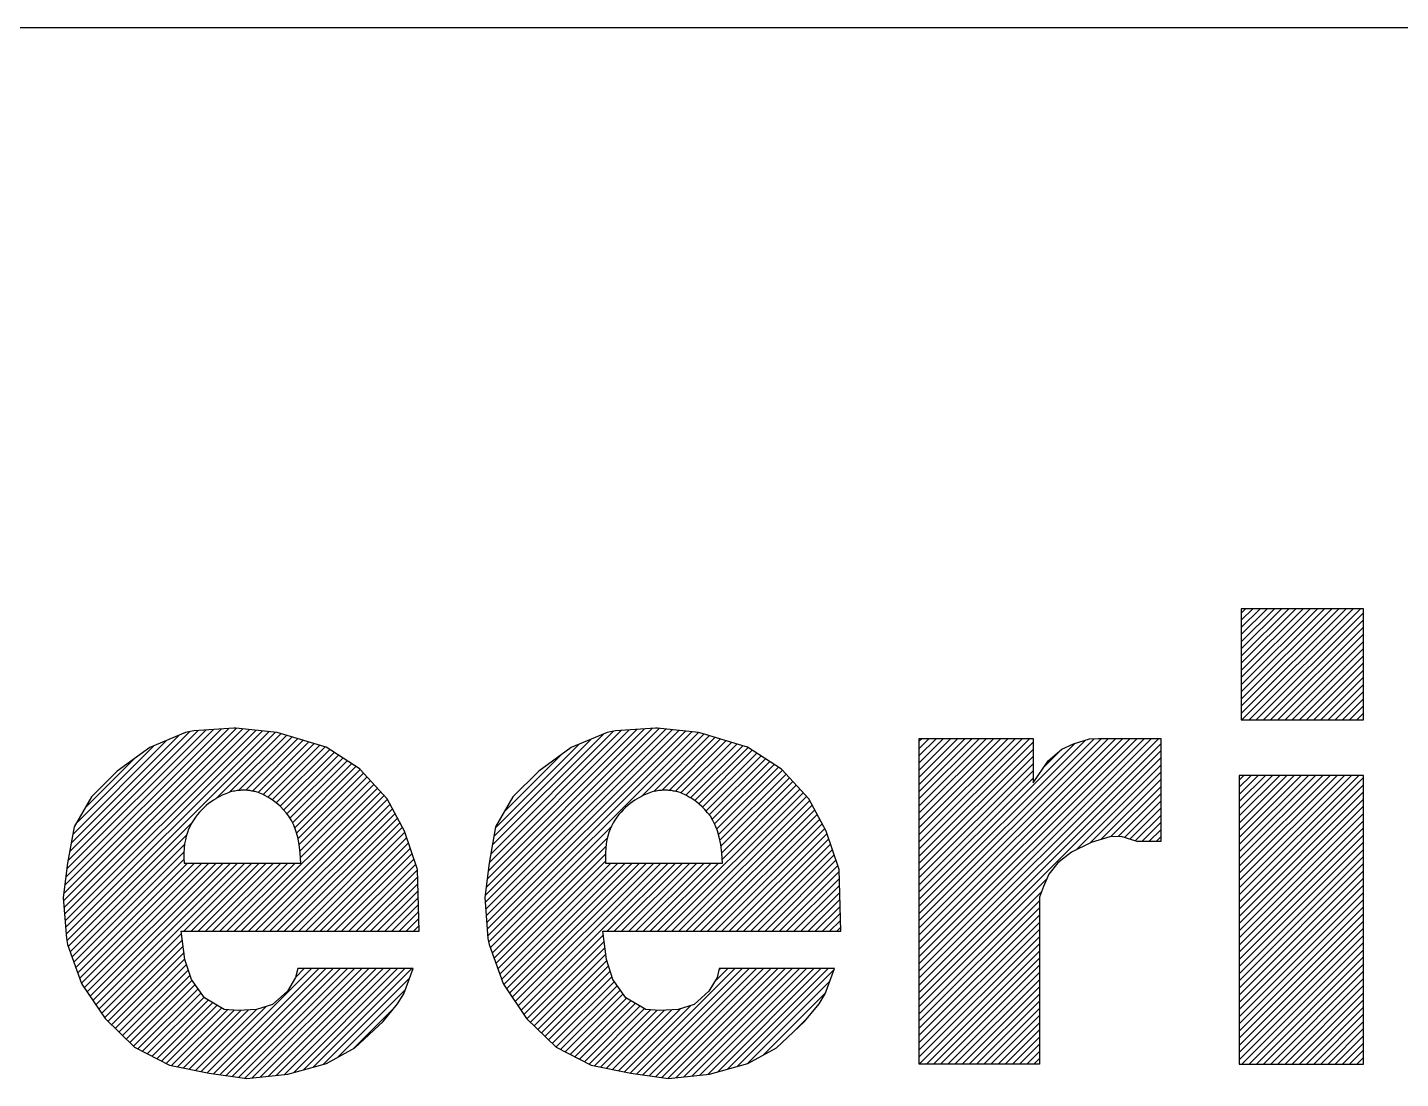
# Model space of a CAD drawing. Header units: millimetres. Extents: x 970 to 1780, y -2028 to -1450.
# Drawn here: x 1702.94 to 1717.32, y -1930.68 to -1919.66 of the extents above; entities that cross this region are included whole.
import ezdxf

# ---------------------------------------------------------------- set-up
doc = ezdxf.new("R2010")
doc.units = ezdxf.units.MM
doc.header["$LTSCALE"] = 7
doc.layers.add('DWGLMT', color=6, linetype='Continuous')

msp = doc.modelspace()

# ---------------------------------------------------------------- linework, layer by layer
at = {"color": 0, "linetype": 'Continuous'}
for p, q in [((1715.65, -1926.476), (1716.372, -1925.754)), ((1715.65, -1926.401), (1716.297, -1925.754)), ((1715.65, -1926.326), (1716.222, -1925.754)), ((1715.65, -1926.25), (1716.147, -1925.754)), ((1715.65, -1926.175), (1716.072, -1925.754)), ((1715.65, -1926.1), (1715.997, -1925.754)), ((1715.65, -1926.025), (1715.922, -1925.754)), ((1715.65, -1925.95), (1715.847, -1925.754)), ((1715.65, -1925.875), (1715.771, -1925.754)), ((1715.65, -1925.8), (1715.696, -1925.754)), ((1715.65, -1926.551), (1716.448, -1925.754)), ((1715.65, -1926.626), (1716.523, -1925.754)), ((1715.65, -1926.701), (1716.598, -1925.754)), ((1715.65, -1926.776), (1716.673, -1925.754)), ((1715.65, -1926.851), (1716.748, -1925.754)), ((1715.658, -1926.919), (1716.823, -1925.754)), ((1715.733, -1926.919), (1716.898, -1925.754)), ((1715.808, -1926.919), (1716.931, -1925.796)), ((1715.883, -1926.919), (1716.931, -1925.871)), ((1715.958, -1926.919), (1716.931, -1925.946)), ((1716.034, -1926.919), (1716.931, -1926.021)), ((1716.109, -1926.919), (1716.931, -1926.096)), ((1716.184, -1926.919), (1716.931, -1926.171)), ((1716.259, -1926.919), (1716.931, -1926.247)), ((1716.334, -1926.919), (1716.931, -1926.322)), ((1716.409, -1926.919), (1716.931, -1926.397)), ((1716.484, -1926.919), (1716.931, -1926.472)), ((1716.56, -1926.919), (1716.931, -1926.547)), ((1716.635, -1926.919), (1716.931, -1926.622)), ((1716.71, -1926.919), (1716.931, -1926.697)), ((1716.785, -1926.919), (1716.931, -1926.772)), ((1716.86, -1926.919), (1716.931, -1926.848)), ((1703.319, -1928.815), (1705.126, -1927.008)), ((1703.321, -1928.738), (1705.049, -1927.01)), ((1703.324, -1928.885), (1705.194, -1927.015)), ((1703.329, -1928.955), (1705.263, -1927.022)), ((1703.332, -1928.652), (1704.969, -1927.015)), ((1703.335, -1929.025), (1705.331, -1927.029)), ((1703.34, -1929.094), (1705.399, -1927.036)), ((1703.343, -1928.566), (1704.889, -1927.02)), ((1703.345, -1929.164), (1705.467, -1927.043)), ((1703.353, -1928.48), (1704.809, -1927.025)), ((1703.353, -1929.232), (1705.535, -1927.05)), ((1703.366, -1928.392), (1704.729, -1927.03)), ((1703.382, -1928.301), (1704.641, -1927.042)), ((1703.398, -1928.21), (1704.527, -1927.081)), ((1704.918, -1927.742), (1705.598, -1927.062)), ((1705.058, -1927.677), (1705.656, -1927.079)), ((1707.732, -1928.76), (1709.482, -1927.009)), ((1707.734, -1928.833), (1709.557, -1927.009)), ((1707.739, -1928.903), (1709.625, -1927.016)), ((1707.743, -1928.674), (1709.402, -1927.014)), ((1707.744, -1928.972), (1709.693, -1927.023)), ((1707.75, -1929.042), (1709.762, -1927.03)), ((1707.754, -1928.588), (1709.322, -1927.019)), ((1707.755, -1929.112), (1709.83, -1927.037)), ((1707.76, -1929.182), (1709.898, -1927.044)), ((1707.764, -1928.502), (1709.242, -1927.024)), ((1707.77, -1929.247), (1709.966, -1927.051)), ((1707.775, -1928.415), (1709.162, -1927.028)), ((1707.792, -1928.324), (1709.079, -1927.036)), ((1707.808, -1928.233), (1708.973, -1927.068)), ((1709.374, -1927.718), (1710.026, -1927.066)), ((1709.498, -1927.67), (1710.084, -1927.084)), ((1703.415, -1928.118), (1704.398, -1927.135)), ((1703.442, -1928.016), (1704.269, -1927.188)), ((1705.152, -1927.658), (1705.713, -1927.097)), ((1705.229, -1927.656), (1705.771, -1927.114)), ((1705.296, -1927.664), (1705.829, -1927.132)), ((1705.357, -1927.679), (1705.886, -1927.149)), ((1705.409, -1927.701), (1705.944, -1927.167)), ((1705.458, -1927.728), (1706.001, -1927.184)), ((1705.504, -1927.757), (1706.059, -1927.202)), ((1705.547, -1927.789), (1706.106, -1927.23)), ((1707.824, -1928.141), (1708.844, -1927.121)), ((1707.841, -1928.05), (1708.716, -1927.175)), ((1709.586, -1927.656), (1710.142, -1927.101)), ((1709.661, -1927.657), (1710.199, -1927.119)), ((1709.726, -1927.667), (1710.257, -1927.136)), ((1709.784, -1927.684), (1710.314, -1927.154)), ((1709.835, -1927.708), (1710.372, -1927.171)), ((1709.883, -1927.735), (1710.43, -1927.189)), ((1709.929, -1927.765), (1710.486, -1927.208)), ((1709.971, -1927.798), (1710.531, -1927.237)), ((1712.278, -1929.622), (1714.787, -1927.113)), ((1712.278, -1929.547), (1714.712, -1927.113)), ((1712.278, -1929.472), (1714.637, -1927.113)), ((1712.278, -1929.397), (1714.562, -1927.113)), ((1712.278, -1929.322), (1714.487, -1927.113)), ((1712.278, -1929.247), (1714.412, -1927.113)), ((1712.278, -1929.172), (1714.337, -1927.113)), ((1712.278, -1929.097), (1714.261, -1927.113)), ((1712.278, -1929.021), (1714.186, -1927.113)), ((1712.278, -1928.27), (1713.435, -1927.113)), ((1712.278, -1928.195), (1713.36, -1927.113)), ((1712.278, -1928.12), (1713.285, -1927.113)), ((1712.278, -1928.045), (1713.21, -1927.113)), ((1712.278, -1927.97), (1713.134, -1927.113)), ((1712.278, -1927.894), (1713.059, -1927.113)), ((1712.278, -1927.819), (1712.984, -1927.113)), ((1712.278, -1927.744), (1712.909, -1927.113)), ((1712.278, -1927.669), (1712.834, -1927.113)), ((1712.278, -1927.594), (1712.759, -1927.113)), ((1712.278, -1927.519), (1712.684, -1927.113)), ((1712.278, -1927.444), (1712.609, -1927.113)), ((1712.278, -1927.369), (1712.533, -1927.113)), ((1712.278, -1927.293), (1712.458, -1927.113)), ((1712.278, -1927.218), (1712.383, -1927.113)), ((1712.278, -1927.143), (1712.308, -1927.113)), ((1712.278, -1928.946), (1714.109, -1927.116)), ((1712.278, -1928.871), (1714.018, -1927.131)), ((1712.278, -1928.345), (1713.471, -1927.152)), ((1712.278, -1928.796), (1713.908, -1927.166)), ((1712.278, -1929.698), (1714.808, -1927.168)), ((1712.278, -1928.42), (1713.471, -1927.228)), ((1713.581, -1927.418), (1713.773, -1927.226)), ((1703.544, -1927.839), (1704.05, -1927.333)), ((1705.587, -1927.824), (1706.152, -1927.259)), ((1705.624, -1927.862), (1706.197, -1927.289)), ((1705.658, -1927.903), (1706.243, -1927.319)), ((1705.689, -1927.947), (1706.288, -1927.348)), ((1705.716, -1927.996), (1706.334, -1927.378)), ((1707.932, -1927.883), (1708.533, -1927.283)), ((1710.01, -1927.833), (1710.577, -1927.267)), ((1710.047, -1927.872), (1710.622, -1927.296)), ((1710.08, -1927.914), (1710.668, -1927.326)), ((1710.11, -1927.959), (1710.713, -1927.356)), ((1712.278, -1929.773), (1714.808, -1927.243)), ((1712.278, -1928.495), (1713.471, -1927.303)), ((1712.278, -1929.848), (1714.808, -1927.318)), ((1712.278, -1928.571), (1713.471, -1927.378)), ((1705.739, -1928.048), (1706.379, -1927.407)), ((1705.758, -1928.104), (1706.425, -1927.437)), ((1705.774, -1928.163), (1706.461, -1927.476)), ((1705.786, -1928.226), (1706.497, -1927.515)), ((1710.136, -1928.008), (1710.759, -1927.385)), ((1710.158, -1928.061), (1710.805, -1927.415)), ((1710.176, -1928.118), (1710.848, -1927.447)), ((1710.191, -1928.179), (1710.884, -1927.486)), ((1710.202, -1928.243), (1710.92, -1927.525)), ((1712.278, -1928.646), (1713.471, -1927.453)), ((1713.917, -1928.285), (1714.808, -1927.393)), ((1714.066, -1928.211), (1714.808, -1927.468)), ((1715.628, -1927.55), (1715.678, -1927.5)), ((1715.628, -1927.625), (1715.753, -1927.5)), ((1715.628, -1927.7), (1715.828, -1927.5)), ((1715.628, -1927.775), (1715.903, -1927.5)), ((1715.628, -1927.85), (1715.979, -1927.5)), ((1715.628, -1927.925), (1716.054, -1927.5)), ((1715.628, -1928), (1716.129, -1927.5)), ((1715.628, -1928.076), (1716.204, -1927.5)), ((1715.628, -1928.151), (1716.279, -1927.5)), ((1715.628, -1928.226), (1716.354, -1927.5)), ((1715.628, -1928.301), (1716.429, -1927.5)), ((1715.628, -1928.376), (1716.504, -1927.5)), ((1715.628, -1928.451), (1716.58, -1927.5)), ((1715.628, -1928.526), (1716.655, -1927.5)), ((1715.628, -1928.602), (1716.73, -1927.5)), ((1715.628, -1928.677), (1716.805, -1927.5)), ((1715.628, -1928.752), (1716.88, -1927.5)), ((1715.628, -1928.827), (1716.931, -1927.524)), ((1705.104, -1929.133), (1706.605, -1927.633)), ((1705.794, -1928.293), (1706.533, -1927.555)), ((1705.8, -1928.362), (1706.569, -1927.594)), ((1709.537, -1929.133), (1711.027, -1927.643)), ((1710.21, -1928.31), (1710.955, -1927.564)), ((1710.215, -1928.38), (1710.991, -1927.604)), ((1712.278, -1928.721), (1713.471, -1927.528)), ((1714.179, -1928.173), (1714.808, -1927.544)), ((1714.284, -1928.142), (1714.808, -1927.619)), ((1715.628, -1928.902), (1716.931, -1927.599)), ((1705.18, -1929.133), (1706.641, -1927.672)), ((1705.255, -1929.133), (1706.677, -1927.711)), ((1705.33, -1929.133), (1706.712, -1927.751)), ((1705.405, -1929.133), (1706.738, -1927.8)), ((1709.612, -1929.133), (1711.063, -1927.682)), ((1709.687, -1929.133), (1711.099, -1927.721)), ((1709.763, -1929.133), (1711.132, -1927.764)), ((1709.838, -1929.133), (1711.158, -1927.812)), ((1714.362, -1928.14), (1714.808, -1927.694)), ((1714.427, -1928.15), (1714.808, -1927.769)), ((1715.628, -1928.977), (1716.931, -1927.674)), ((1715.628, -1929.052), (1716.931, -1927.749)), ((1705.48, -1929.133), (1706.764, -1927.849)), ((1705.555, -1929.133), (1706.791, -1927.898)), ((1705.63, -1929.133), (1706.817, -1927.947)), ((1709.913, -1929.133), (1711.185, -1927.861)), ((1709.988, -1929.133), (1711.211, -1927.91)), ((1710.063, -1929.133), (1711.237, -1927.959)), ((1714.484, -1928.168), (1714.808, -1927.844)), ((1714.54, -1928.187), (1714.808, -1927.919)), ((1715.628, -1929.127), (1716.931, -1927.824)), ((1715.628, -1929.203), (1716.931, -1927.899)), ((1703.368, -1929.292), (1704.662, -1927.997)), ((1705.705, -1929.133), (1706.843, -1927.995)), ((1705.781, -1929.133), (1706.869, -1928.044)), ((1705.856, -1929.133), (1706.894, -1928.095)), ((1707.787, -1929.306), (1709.055, -1928.037)), ((1710.138, -1929.133), (1711.263, -1928.008)), ((1710.213, -1929.133), (1711.29, -1928.057)), ((1714.609, -1928.194), (1714.808, -1927.994)), ((1714.684, -1928.194), (1714.808, -1928.069)), ((1715.628, -1929.278), (1716.931, -1927.975)), ((1715.628, -1929.353), (1716.931, -1928.05)), ((1703.388, -1929.347), (1704.607, -1928.128)), ((1703.408, -1929.402), (1704.587, -1928.223)), ((1705.931, -1929.133), (1706.913, -1928.151)), ((1706.006, -1929.133), (1706.932, -1928.207)), ((1707.807, -1929.361), (1709.014, -1928.154)), ((1707.827, -1929.416), (1708.998, -1928.245)), ((1710.288, -1929.133), (1711.313, -1928.109)), ((1710.364, -1929.133), (1711.332, -1928.165)), ((1710.439, -1929.133), (1711.35, -1928.221)), ((1714.759, -1928.194), (1714.808, -1928.145)), ((1715.628, -1929.428), (1716.931, -1928.125)), ((1715.628, -1929.503), (1716.931, -1928.2)), ((1703.428, -1929.457), (1704.58, -1928.306)), ((1703.448, -1929.513), (1704.579, -1928.381)), ((1706.081, -1929.133), (1706.951, -1928.263)), ((1706.156, -1929.133), (1706.97, -1928.32)), ((1706.231, -1929.133), (1706.989, -1928.376)), ((1707.847, -1929.471), (1708.993, -1928.325)), ((1710.514, -1929.133), (1711.369, -1928.277)), ((1710.589, -1929.133), (1711.388, -1928.334)), ((1710.664, -1929.133), (1711.407, -1928.39)), ((1715.628, -1929.578), (1716.931, -1928.275)), ((1715.628, -1929.653), (1716.931, -1928.35)), ((1703.468, -1929.568), (1704.616, -1928.419)), ((1703.488, -1929.623), (1704.691, -1928.419)), ((1703.507, -1929.678), (1704.766, -1928.419)), ((1703.537, -1929.724), (1704.841, -1928.419)), ((1703.567, -1929.769), (1704.916, -1928.419)), ((1703.597, -1929.814), (1704.992, -1928.419)), ((1703.627, -1929.859), (1705.067, -1928.419)), ((1703.657, -1929.904), (1705.142, -1928.419)), ((1703.687, -1929.949), (1705.217, -1928.419)), ((1704.579, -1929.133), (1705.292, -1928.419)), ((1704.654, -1929.133), (1705.367, -1928.419)), ((1704.729, -1929.133), (1705.442, -1928.419)), ((1704.804, -1929.133), (1705.517, -1928.419)), ((1704.879, -1929.133), (1705.593, -1928.419)), ((1704.954, -1929.133), (1705.668, -1928.419)), ((1705.029, -1929.133), (1705.743, -1928.419)), ((1706.307, -1929.133), (1707.008, -1928.432)), ((1706.382, -1929.133), (1707.026, -1928.489)), ((1707.867, -1929.526), (1708.994, -1928.399)), ((1707.886, -1929.582), (1709.049, -1928.419)), ((1707.906, -1929.637), (1709.124, -1928.419)), ((1707.928, -1929.69), (1709.199, -1928.419)), ((1707.958, -1929.735), (1709.274, -1928.419)), ((1707.988, -1929.78), (1709.349, -1928.419)), ((1708.018, -1929.825), (1709.424, -1928.419)), ((1708.049, -1929.87), (1709.499, -1928.419)), ((1708.079, -1929.915), (1709.574, -1928.419)), ((1708.109, -1929.96), (1709.65, -1928.419)), ((1709.011, -1929.133), (1709.725, -1928.419)), ((1709.086, -1929.133), (1709.8, -1928.419)), ((1709.161, -1929.133), (1709.875, -1928.419)), ((1709.237, -1929.133), (1709.95, -1928.419)), ((1709.312, -1929.133), (1710.025, -1928.419)), ((1709.387, -1929.133), (1710.1, -1928.419)), ((1709.462, -1929.133), (1710.176, -1928.419)), ((1710.739, -1929.133), (1711.426, -1928.446)), ((1710.814, -1929.133), (1711.44, -1928.507)), ((1715.628, -1929.728), (1716.931, -1928.425)), ((1715.628, -1929.804), (1716.931, -1928.5)), ((1706.457, -1929.133), (1707.028, -1928.562)), ((1706.532, -1929.133), (1707.03, -1928.635)), ((1710.889, -1929.133), (1711.442, -1928.58)), ((1710.965, -1929.133), (1711.444, -1928.653)), ((1712.278, -1929.923), (1713.612, -1928.589)), ((1715.628, -1929.879), (1716.931, -1928.576)), ((1715.628, -1929.954), (1716.931, -1928.651)), ((1706.607, -1929.133), (1707.032, -1928.708)), ((1706.682, -1929.133), (1707.034, -1928.781)), ((1711.04, -1929.133), (1711.446, -1928.726)), ((1711.115, -1929.133), (1711.448, -1928.799)), ((1712.278, -1929.998), (1713.561, -1928.715)), ((1712.278, -1930.073), (1713.537, -1928.814)), ((1715.628, -1930.029), (1716.931, -1928.726)), ((1715.628, -1930.104), (1716.931, -1928.801)), ((1706.757, -1929.133), (1707.036, -1928.854)), ((1706.832, -1929.133), (1707.038, -1928.927)), ((1711.19, -1929.133), (1711.45, -1928.873)), ((1711.265, -1929.133), (1711.452, -1928.946)), ((1712.278, -1930.148), (1713.537, -1928.889)), ((1712.278, -1930.223), (1713.537, -1928.964)), ((1715.628, -1930.179), (1716.931, -1928.876)), ((1715.628, -1930.254), (1716.931, -1928.951)), ((1706.908, -1929.133), (1707.04, -1929)), ((1706.983, -1929.133), (1707.042, -1929.073)), ((1711.34, -1929.133), (1711.454, -1929.019)), ((1711.415, -1929.133), (1711.456, -1929.092)), ((1712.278, -1930.299), (1713.537, -1929.04)), ((1715.628, -1930.33), (1716.931, -1929.026)), ((1715.628, -1930.405), (1716.931, -1929.101)), ((1703.718, -1929.994), (1704.554, -1929.157)), ((1703.748, -1930.039), (1704.563, -1929.224)), ((1708.139, -1930.005), (1708.97, -1929.174)), ((1708.169, -1930.05), (1708.979, -1929.24)), ((1712.278, -1930.374), (1713.537, -1929.115)), ((1712.278, -1930.449), (1713.537, -1929.19)), ((1715.628, -1930.48), (1716.931, -1929.177)), ((1715.658, -1930.525), (1716.931, -1929.252)), ((1703.784, -1930.078), (1704.572, -1929.29)), ((1703.822, -1930.115), (1704.581, -1929.356)), ((1708.207, -1930.087), (1708.988, -1929.307)), ((1708.246, -1930.124), (1708.997, -1929.373)), ((1712.278, -1930.524), (1713.537, -1929.265)), ((1712.353, -1930.525), (1713.537, -1929.34)), ((1715.733, -1930.525), (1716.931, -1929.327)), ((1703.86, -1930.152), (1704.589, -1929.423)), ((1703.898, -1930.189), (1704.607, -1929.48)), ((1703.937, -1930.226), (1704.626, -1929.537)), ((1704.824, -1930.616), (1705.915, -1929.524)), ((1704.888, -1930.626), (1705.991, -1929.524)), ((1704.954, -1930.636), (1706.066, -1929.524)), ((1705.02, -1930.645), (1706.141, -1929.524)), ((1705.086, -1930.654), (1706.216, -1929.524)), ((1705.151, -1930.664), (1706.291, -1929.524)), ((1705.217, -1930.673), (1706.366, -1929.524)), ((1705.295, -1930.67), (1706.441, -1929.524)), ((1705.379, -1930.662), (1706.516, -1929.524)), ((1705.463, -1930.653), (1706.592, -1929.524)), ((1705.547, -1930.644), (1706.667, -1929.524)), ((1705.631, -1930.635), (1706.742, -1929.524)), ((1705.726, -1930.615), (1706.817, -1929.524)), ((1705.75, -1929.615), (1705.84, -1929.524)), ((1705.831, -1930.585), (1706.892, -1929.524)), ((1705.936, -1930.555), (1706.967, -1929.524)), ((1708.284, -1930.161), (1709.007, -1929.438)), ((1708.322, -1930.198), (1709.025, -1929.494)), ((1709.253, -1930.619), (1710.348, -1929.524)), ((1709.319, -1930.629), (1710.423, -1929.524)), ((1709.384, -1930.638), (1710.498, -1929.524)), ((1709.45, -1930.647), (1710.573, -1929.524)), ((1709.516, -1930.657), (1710.649, -1929.524)), ((1709.582, -1930.666), (1710.724, -1929.524)), ((1709.647, -1930.676), (1710.799, -1929.524)), ((1709.73, -1930.668), (1710.874, -1929.524)), ((1709.814, -1930.659), (1710.949, -1929.524)), ((1709.898, -1930.651), (1711.024, -1929.524)), ((1709.982, -1930.642), (1711.099, -1929.524)), ((1710.066, -1930.633), (1711.174, -1929.524)), ((1710.137, -1929.66), (1710.273, -1929.524)), ((1710.166, -1930.608), (1711.25, -1929.524)), ((1710.181, -1929.541), (1710.198, -1929.524)), ((1710.271, -1930.578), (1711.325, -1929.524)), ((1710.376, -1930.548), (1711.389, -1929.535)), ((1712.428, -1930.525), (1713.537, -1929.415)), ((1712.503, -1930.525), (1713.537, -1929.49)), ((1715.809, -1930.525), (1716.931, -1929.402)), ((1715.884, -1930.525), (1716.931, -1929.477)), ((1703.975, -1930.263), (1704.644, -1929.593)), ((1704.013, -1930.3), (1704.666, -1929.647)), ((1706.041, -1930.526), (1706.942, -1929.624)), ((1708.36, -1930.235), (1709.044, -1929.551)), ((1708.398, -1930.272), (1709.063, -1929.608)), ((1708.436, -1930.309), (1709.087, -1929.658)), ((1710.481, -1930.518), (1711.345, -1929.654)), ((1712.578, -1930.525), (1713.537, -1929.565)), ((1712.653, -1930.525), (1713.537, -1929.641)), ((1715.959, -1930.525), (1716.931, -1929.552)), ((1716.034, -1930.525), (1716.931, -1929.627)), ((1704.051, -1930.337), (1704.697, -1929.691)), ((1704.097, -1930.366), (1704.728, -1929.735)), ((1704.147, -1930.391), (1704.759, -1929.779)), ((1704.196, -1930.417), (1704.79, -1929.823)), ((1706.188, -1930.454), (1706.898, -1929.744)), ((1708.474, -1930.346), (1709.118, -1929.702)), ((1708.523, -1930.372), (1709.149, -1929.746)), ((1708.573, -1930.398), (1709.18, -1929.79)), ((1710.643, -1930.431), (1711.3, -1929.774)), ((1712.728, -1930.525), (1713.537, -1929.716)), ((1712.803, -1930.525), (1713.537, -1929.791)), ((1716.109, -1930.525), (1716.931, -1929.703)), ((1716.184, -1930.525), (1716.931, -1929.778)), ((1704.246, -1930.442), (1704.835, -1929.853)), ((1704.296, -1930.468), (1704.882, -1929.881)), ((1704.345, -1930.493), (1704.929, -1929.909)), ((1704.395, -1930.519), (1704.976, -1929.937)), ((1704.449, -1930.54), (1705.034, -1929.955)), ((1704.511, -1930.553), (1705.104, -1929.96)), ((1704.574, -1930.565), (1705.177, -1929.962)), ((1704.636, -1930.578), (1705.256, -1929.958)), ((1704.699, -1930.591), (1705.335, -1929.955)), ((1704.761, -1930.603), (1705.442, -1929.922)), ((1706.353, -1930.364), (1706.787, -1929.93)), ((1708.623, -1930.423), (1709.213, -1929.833)), ((1708.672, -1930.449), (1709.26, -1929.861)), ((1708.722, -1930.474), (1709.308, -1929.888)), ((1708.772, -1930.5), (1709.355, -1929.916)), ((1708.821, -1930.525), (1709.402, -1929.944)), ((1708.878, -1930.543), (1709.465, -1929.956)), ((1708.941, -1930.556), (1709.535, -1929.961)), ((1709.003, -1930.568), (1709.611, -1929.961)), ((1709.066, -1930.581), (1709.689, -1929.957)), ((1709.128, -1930.594), (1709.774, -1929.948)), ((1709.191, -1930.606), (1709.884, -1929.913)), ((1712.879, -1930.525), (1713.537, -1929.866)), ((1712.954, -1930.525), (1713.537, -1929.941)), ((1716.259, -1930.525), (1716.931, -1929.853)), ((1716.335, -1930.525), (1716.931, -1929.928)), ((1710.962, -1930.187), (1711.111, -1930.038)), ((1713.029, -1930.525), (1713.537, -1930.016)), ((1713.104, -1930.525), (1713.537, -1930.091)), ((1716.41, -1930.525), (1716.931, -1930.003)), ((1716.485, -1930.525), (1716.931, -1930.078)), ((1713.179, -1930.525), (1713.537, -1930.167)), ((1713.254, -1930.525), (1713.537, -1930.242)), ((1716.56, -1930.525), (1716.931, -1930.153)), ((1716.635, -1930.525), (1716.931, -1930.228)), ((1713.329, -1930.525), (1713.537, -1930.317)), ((1713.404, -1930.525), (1713.537, -1930.392)), ((1716.71, -1930.525), (1716.931, -1930.304)), ((1716.785, -1930.525), (1716.931, -1930.379)), ((1713.48, -1930.525), (1713.537, -1930.467)), ((1716.86, -1930.525), (1716.931, -1930.454))]:
    msp.add_line(p, q, dxfattribs=at)
at = {"linetype": 'Continuous'}
for p, q in [((1716.931, -1925.754), (1715.65, -1925.754)), ((1715.65, -1925.754), (1715.65, -1926.919)), ((1716.931, -1926.919), (1716.931, -1925.754)), ((1715.65, -1926.919), (1716.931, -1926.919)), ((1704.597, -1927.052), (1704.221, -1927.209)), ((1704.683, -1927.032), (1704.597, -1927.052)), ((1705.103, -1927.007), (1704.683, -1927.032)), ((1705.124, -1927.007), (1705.103, -1927.007)), ((1705.555, -1927.052), (1705.124, -1927.007)), ((1705.592, -1927.06), (1705.555, -1927.052)), ((1706.008, -1927.186), (1705.592, -1927.06)), ((1709.011, -1927.052), (1708.634, -1927.209)), ((1709.097, -1927.032), (1709.011, -1927.052)), ((1709.517, -1927.007), (1709.097, -1927.032)), ((1709.538, -1927.007), (1709.517, -1927.007)), ((1709.969, -1927.052), (1709.538, -1927.007)), ((1710.006, -1927.06), (1709.969, -1927.052)), ((1710.422, -1927.186), (1710.006, -1927.06)), ((1704.221, -1927.209), (1703.881, -1927.455)), ((1706.068, -1927.205), (1706.008, -1927.186)), ((1706.424, -1927.436), (1706.068, -1927.205)), ((1708.634, -1927.209), (1708.295, -1927.455)), ((1710.482, -1927.205), (1710.422, -1927.186)), ((1710.837, -1927.436), (1710.482, -1927.205)), ((1712.278, -1927.113), (1713.471, -1927.113)), ((1712.278, -1930.525), (1712.278, -1927.113)), ((1713.471, -1927.113), (1713.471, -1927.579)), ((1713.628, -1927.349), (1713.772, -1927.227)), ((1713.772, -1927.227), (1713.895, -1927.171)), ((1713.895, -1927.171), (1714.061, -1927.118)), ((1714.061, -1927.118), (1714.155, -1927.113)), ((1714.155, -1927.113), (1714.808, -1927.113)), ((1714.808, -1927.113), (1714.808, -1928.194)), ((1713.471, -1927.579), (1713.628, -1927.349)), ((1703.881, -1927.455), (1703.61, -1927.724)), ((1706.425, -1927.438), (1706.424, -1927.436)), ((1706.709, -1927.747), (1706.425, -1927.438)), ((1708.295, -1927.455), (1708.024, -1927.724)), ((1710.839, -1927.438), (1710.837, -1927.436)), ((1711.123, -1927.747), (1710.839, -1927.438)), ((1716.931, -1927.5), (1715.628, -1927.5)), ((1715.628, -1927.5), (1715.628, -1930.525)), ((1716.931, -1930.525), (1716.931, -1927.5)), ((1705.082, -1927.67), (1705.067, -1927.674)), ((1705.097, -1927.667), (1705.082, -1927.67)), ((1705.111, -1927.664), (1705.097, -1927.667)), ((1705.125, -1927.662), (1705.111, -1927.664)), ((1705.139, -1927.66), (1705.125, -1927.662)), ((1705.153, -1927.658), (1705.139, -1927.66)), ((1705.167, -1927.657), (1705.153, -1927.658)), ((1705.18, -1927.656), (1705.167, -1927.657)), ((1705.194, -1927.655), (1705.18, -1927.656)), ((1705.207, -1927.655), (1705.194, -1927.655)), ((1705.22, -1927.655), (1705.207, -1927.655)), ((1705.232, -1927.656), (1705.22, -1927.655)), ((1705.245, -1927.657), (1705.232, -1927.656)), ((1705.257, -1927.658), (1705.245, -1927.657)), ((1705.269, -1927.66), (1705.257, -1927.658)), ((1705.281, -1927.662), (1705.269, -1927.66)), ((1705.292, -1927.664), (1705.281, -1927.662)), ((1705.304, -1927.666), (1705.292, -1927.664)), ((1705.315, -1927.668), (1705.304, -1927.666)), ((1705.326, -1927.67), (1705.315, -1927.668)), ((1705.337, -1927.673), (1705.326, -1927.67)), ((1709.496, -1927.67), (1709.481, -1927.674)), ((1709.511, -1927.667), (1709.496, -1927.67)), ((1709.525, -1927.664), (1709.511, -1927.667)), ((1709.539, -1927.662), (1709.525, -1927.664)), ((1709.553, -1927.66), (1709.539, -1927.662)), ((1709.567, -1927.658), (1709.553, -1927.66)), ((1709.581, -1927.657), (1709.567, -1927.658)), ((1709.594, -1927.656), (1709.581, -1927.657)), ((1709.607, -1927.655), (1709.594, -1927.656)), ((1709.62, -1927.655), (1709.607, -1927.655)), ((1709.633, -1927.655), (1709.62, -1927.655)), ((1709.646, -1927.656), (1709.633, -1927.655)), ((1709.658, -1927.657), (1709.646, -1927.656)), ((1709.671, -1927.658), (1709.658, -1927.657)), ((1709.683, -1927.66), (1709.671, -1927.658)), ((1709.695, -1927.662), (1709.683, -1927.66)), ((1709.706, -1927.664), (1709.695, -1927.662)), ((1709.717, -1927.666), (1709.706, -1927.664)), ((1709.729, -1927.668), (1709.717, -1927.666)), ((1709.739, -1927.67), (1709.729, -1927.668)), ((1709.751, -1927.673), (1709.739, -1927.67)), ((1703.61, -1927.724), (1703.429, -1928.038)), ((1704.838, -1927.796), (1704.814, -1927.816)), ((1704.863, -1927.778), (1704.838, -1927.796)), ((1704.888, -1927.761), (1704.863, -1927.778)), ((1704.912, -1927.746), (1704.888, -1927.761)), ((1704.935, -1927.732), (1704.912, -1927.746)), ((1704.957, -1927.72), (1704.935, -1927.732)), ((1704.979, -1927.709), (1704.957, -1927.72)), ((1704.999, -1927.7), (1704.979, -1927.709)), ((1705.017, -1927.692), (1704.999, -1927.7)), ((1705.035, -1927.685), (1705.017, -1927.692)), ((1705.051, -1927.679), (1705.035, -1927.685)), ((1705.067, -1927.674), (1705.051, -1927.679)), ((1705.348, -1927.676), (1705.337, -1927.673)), ((1705.361, -1927.68), (1705.348, -1927.676)), ((1705.375, -1927.685), (1705.361, -1927.68)), ((1705.39, -1927.692), (1705.375, -1927.685)), ((1705.408, -1927.701), (1705.39, -1927.692)), ((1705.428, -1927.711), (1705.408, -1927.701)), ((1705.451, -1927.724), (1705.428, -1927.711)), ((1705.476, -1927.739), (1705.451, -1927.724)), ((1705.503, -1927.756), (1705.476, -1927.739)), ((1705.531, -1927.777), (1705.503, -1927.756)), ((1705.561, -1927.8), (1705.531, -1927.777)), ((1705.59, -1927.827), (1705.561, -1927.8)), ((1706.89, -1928.083), (1706.709, -1927.747)), ((1708.024, -1927.724), (1707.843, -1928.038)), ((1709.252, -1927.796), (1709.228, -1927.816)), ((1709.277, -1927.778), (1709.252, -1927.796)), ((1709.301, -1927.761), (1709.277, -1927.778)), ((1709.325, -1927.746), (1709.301, -1927.761)), ((1709.349, -1927.732), (1709.325, -1927.746)), ((1709.371, -1927.72), (1709.349, -1927.732)), ((1709.392, -1927.709), (1709.371, -1927.72)), ((1709.412, -1927.7), (1709.392, -1927.709)), ((1709.431, -1927.692), (1709.412, -1927.7)), ((1709.448, -1927.685), (1709.431, -1927.692)), ((1709.465, -1927.679), (1709.448, -1927.685)), ((1709.481, -1927.674), (1709.465, -1927.679)), ((1709.762, -1927.676), (1709.751, -1927.673)), ((1709.775, -1927.68), (1709.762, -1927.676)), ((1709.789, -1927.685), (1709.775, -1927.68)), ((1709.804, -1927.692), (1709.789, -1927.685)), ((1709.822, -1927.701), (1709.804, -1927.692)), ((1709.842, -1927.711), (1709.822, -1927.701)), ((1709.864, -1927.724), (1709.842, -1927.711)), ((1709.89, -1927.739), (1709.864, -1927.724)), ((1709.917, -1927.756), (1709.89, -1927.739)), ((1709.945, -1927.777), (1709.917, -1927.756)), ((1709.974, -1927.8), (1709.945, -1927.777)), ((1710.004, -1927.827), (1709.974, -1927.8)), ((1711.304, -1928.083), (1711.123, -1927.747)), ((1704.7, -1927.939), (1704.68, -1927.969)), ((1704.721, -1927.911), (1704.7, -1927.939)), ((1704.743, -1927.885), (1704.721, -1927.911)), ((1704.766, -1927.86), (1704.743, -1927.885)), ((1704.79, -1927.837), (1704.766, -1927.86)), ((1704.814, -1927.816), (1704.79, -1927.837)), ((1705.62, -1927.857), (1705.59, -1927.827)), ((1705.65, -1927.891), (1705.62, -1927.857)), ((1705.678, -1927.929), (1705.65, -1927.891)), ((1705.705, -1927.973), (1705.678, -1927.929)), ((1709.113, -1927.939), (1709.093, -1927.969)), ((1709.134, -1927.911), (1709.113, -1927.939)), ((1709.157, -1927.885), (1709.134, -1927.911)), ((1709.18, -1927.86), (1709.157, -1927.885)), ((1709.203, -1927.837), (1709.18, -1927.86)), ((1709.228, -1927.816), (1709.203, -1927.837)), ((1710.034, -1927.857), (1710.004, -1927.827)), ((1710.063, -1927.891), (1710.034, -1927.857)), ((1710.092, -1927.929), (1710.063, -1927.891)), ((1710.118, -1927.973), (1710.092, -1927.929)), ((1703.429, -1928.038), (1703.361, -1928.419)), ((1704.616, -1928.1), (1704.604, -1928.137)), ((1704.629, -1928.065), (1704.616, -1928.1)), ((1704.644, -1928.032), (1704.629, -1928.065)), ((1704.661, -1927.999), (1704.644, -1928.032)), ((1704.68, -1927.969), (1704.661, -1927.999)), ((1705.73, -1928.023), (1705.705, -1927.973)), ((1705.752, -1928.081), (1705.73, -1928.023)), ((1705.771, -1928.148), (1705.752, -1928.081)), ((1707.026, -1928.487), (1706.89, -1928.083)), ((1707.843, -1928.038), (1707.775, -1928.419)), ((1709.029, -1928.1), (1709.018, -1928.137)), ((1709.043, -1928.065), (1709.029, -1928.1)), ((1709.058, -1928.032), (1709.043, -1928.065)), ((1709.075, -1927.999), (1709.058, -1928.032)), ((1709.093, -1927.969), (1709.075, -1927.999)), ((1710.143, -1928.023), (1710.118, -1927.973)), ((1710.165, -1928.081), (1710.143, -1928.023)), ((1710.184, -1928.148), (1710.165, -1928.081)), ((1711.44, -1928.487), (1711.304, -1928.083)), ((1704.587, -1928.218), (1704.582, -1928.263)), ((1704.595, -1928.176), (1704.587, -1928.218)), ((1704.604, -1928.137), (1704.595, -1928.176)), ((1705.786, -1928.226), (1705.771, -1928.148)), ((1705.797, -1928.316), (1705.786, -1928.226)), ((1709.001, -1928.218), (1708.996, -1928.263)), ((1709.008, -1928.176), (1709.001, -1928.218)), ((1709.018, -1928.137), (1709.008, -1928.176)), ((1710.2, -1928.226), (1710.184, -1928.148)), ((1710.211, -1928.316), (1710.2, -1928.226)), ((1714.08, -1928.204), (1713.874, -1928.306)), ((1714.274, -1928.143), (1714.08, -1928.204)), ((1714.393, -1928.139), (1714.274, -1928.143)), ((1714.562, -1928.194), (1714.393, -1928.139)), ((1714.808, -1928.194), (1714.562, -1928.194)), ((1704.582, -1928.263), (1704.579, -1928.311)), ((1704.579, -1928.311), (1704.579, -1928.363)), ((1704.579, -1928.363), (1704.581, -1928.419)), ((1705.804, -1928.419), (1705.797, -1928.316)), ((1708.993, -1928.311), (1708.992, -1928.363)), ((1708.992, -1928.363), (1708.994, -1928.419)), ((1708.996, -1928.263), (1708.993, -1928.311)), ((1710.217, -1928.419), (1710.211, -1928.316)), ((1713.874, -1928.306), (1713.731, -1928.418)), ((1703.361, -1928.419), (1703.316, -1928.778)), ((1704.581, -1928.419), (1705.804, -1928.419)), ((1707.044, -1929.133), (1707.026, -1928.487)), ((1707.775, -1928.419), (1707.729, -1928.778)), ((1708.994, -1928.419), (1710.217, -1928.419)), ((1711.458, -1929.133), (1711.44, -1928.487)), ((1713.731, -1928.418), (1713.634, -1928.535)), ((1713.581, -1928.665), (1713.537, -1928.776)), ((1713.634, -1928.535), (1713.581, -1928.665)), ((1703.316, -1928.778), (1703.349, -1929.21)), ((1707.729, -1928.778), (1707.763, -1929.21)), ((1713.537, -1928.776), (1713.537, -1930.525)), ((1703.349, -1929.21), (1703.361, -1929.272)), ((1704.59, -1929.429), (1704.551, -1929.133)), ((1704.551, -1929.133), (1707.044, -1929.133)), ((1707.763, -1929.21), (1707.775, -1929.272)), ((1709.004, -1929.429), (1708.965, -1929.133)), ((1708.965, -1929.133), (1711.458, -1929.133)), ((1703.361, -1929.272), (1703.508, -1929.681)), ((1707.775, -1929.272), (1707.922, -1929.681)), ((1704.658, -1929.637), (1704.59, -1929.429)), ((1705.771, -1929.524), (1705.749, -1929.618)), ((1706.98, -1929.524), (1705.771, -1929.524)), ((1706.881, -1929.789), (1706.98, -1929.524)), ((1709.072, -1929.637), (1709.004, -1929.429)), ((1710.185, -1929.524), (1710.163, -1929.618)), ((1711.393, -1929.524), (1710.185, -1929.524)), ((1711.295, -1929.789), (1711.393, -1929.524)), ((1703.508, -1929.681), (1703.519, -1929.698)), ((1704.795, -1929.83), (1704.658, -1929.637)), ((1705.749, -1929.618), (1705.663, -1929.76)), ((1707.922, -1929.681), (1707.933, -1929.698)), ((1709.208, -1929.83), (1709.072, -1929.637)), ((1710.163, -1929.618), (1710.076, -1929.76)), ((1703.519, -1929.698), (1703.754, -1930.048)), ((1705.663, -1929.76), (1705.507, -1929.902)), ((1706.816, -1929.894), (1706.881, -1929.789)), ((1707.933, -1929.698), (1708.168, -1930.048)), ((1710.076, -1929.76), (1709.921, -1929.902)), ((1711.23, -1929.894), (1711.295, -1929.789)), ((1705.002, -1929.953), (1704.795, -1929.83)), ((1705.15, -1929.963), (1705.002, -1929.953)), ((1705.339, -1929.954), (1705.15, -1929.963)), ((1705.507, -1929.902), (1705.339, -1929.954)), ((1706.664, -1930.079), (1706.816, -1929.894)), ((1709.416, -1929.953), (1709.208, -1929.83)), ((1709.564, -1929.963), (1709.416, -1929.953)), ((1709.753, -1929.954), (1709.564, -1929.963)), ((1709.921, -1929.902), (1709.753, -1929.954)), ((1711.078, -1930.079), (1711.23, -1929.894)), ((1703.754, -1930.048), (1704.062, -1930.348)), ((1706.37, -1930.355), (1706.664, -1930.079)), ((1708.168, -1930.048), (1708.476, -1930.348)), ((1710.784, -1930.355), (1711.078, -1930.079)), ((1704.062, -1930.348), (1704.428, -1930.536)), ((1706.072, -1930.517), (1706.37, -1930.355)), ((1708.476, -1930.348), (1708.842, -1930.536)), ((1710.485, -1930.517), (1710.784, -1930.355)), ((1704.428, -1930.536), (1704.845, -1930.62)), ((1705.669, -1930.631), (1706.072, -1930.517)), ((1708.842, -1930.536), (1709.258, -1930.62)), ((1710.082, -1930.631), (1710.485, -1930.517)), ((1713.537, -1930.525), (1712.278, -1930.525)), ((1715.628, -1930.525), (1716.931, -1930.525)), ((1704.845, -1930.62), (1705.239, -1930.676)), ((1705.239, -1930.676), (1705.669, -1930.631)), ((1709.258, -1930.62), (1709.652, -1930.676)), ((1709.652, -1930.676), (1710.082, -1930.631))]:
    msp.add_line(p, q, dxfattribs=at)
at = {"layer": 'DWGLMT'}
msp.add_line((1639.824, -1919.665), (1774.824, -1919.665), dxfattribs=at)

doc.saveas('drawing.dxf')
